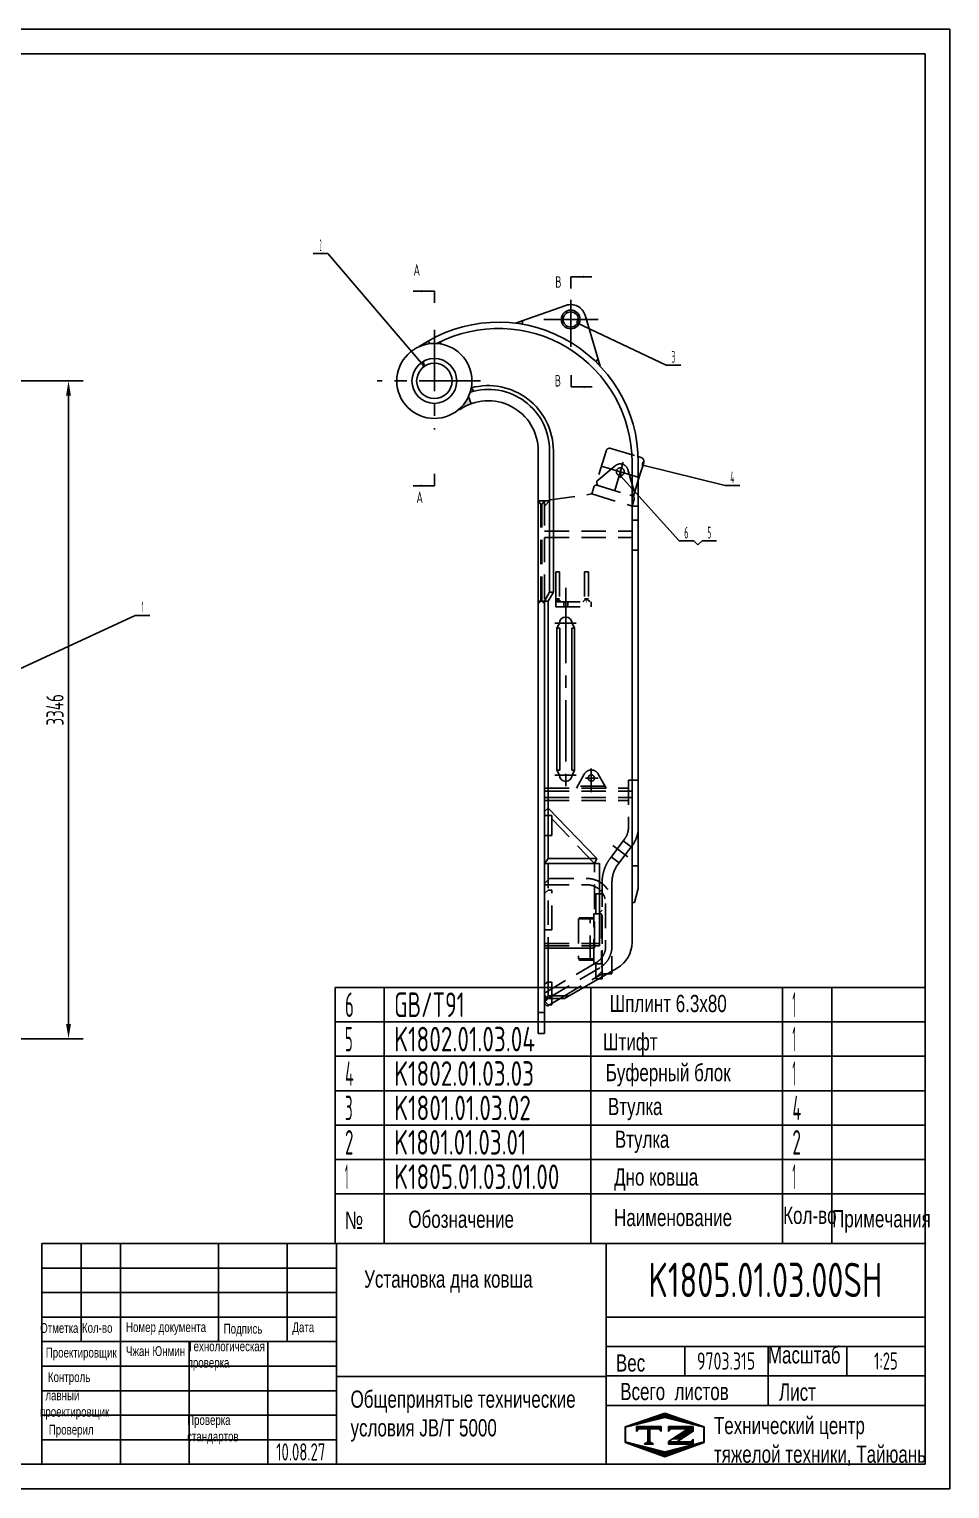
# Model space of a CAD drawing. Header units: millimetres. Extents: x 0 to 10500, y 0 to 7425.
# Drawn here: x 5819 to 10500, y 0 to 7425 of the extents above; entities that cross this region are included whole.
import ezdxf
from ezdxf.enums import TextEntityAlignment as Align

# ---------------------------------------------------------------- set-up
doc = ezdxf.new("R2010")
doc.units = ezdxf.units.MM
doc.header["$LTSCALE"] = 250
doc.linetypes.add('F', pattern=[0.75, 0.5, -0.25])
doc.linetypes.add('G', pattern=[2, 1.25, -0.25, 0.25, -0.25])
for name, color, linetype in [('01', 7, 'Continuous'), ('02', 1, 'Continuous'), ('04', 2, 'F'), ('05', 4, 'G'), ('08', 1, 'Continuous'), ('11', 3, 'Continuous'), ('THICK', 7, 'Continuous')]:
    doc.layers.add(name, color=color, linetype=linetype)
doc.styles.get("Standard").update_dxf_attribs({"font": 'isocp', "width": 0.707, "bigfont": 'intecad.shx'})
doc.dimstyles.new('INTE', dxfattribs={"dimscale": 25, "dimtxt": 3.5, "dimasz": 3, "dimexe": 3, "dimexo": 0, "dimgap": 1, "dimtad": 1, "dimdec": 3, "dimzin": 9, "dimdsep": 46, "dimtxsty": 'Standard', "dimcen": 0, "dimclrd": 1, "dimclre": 1, "dimclrt": 3, "dimaunit": 1, "dimadec": 0, "dimazin": 0, "dimtfac": 1, "dimtdec": 3, "dimtmove": 0, "dimatfit": 0, "dimfxl": 1, "dimarcsym": 0})

# ---------------------------------------------------------------- blocks, each defined once
blk = doc.blocks.new('*D53')
at = {"layer": '08', "color": 1, "lineweight": -2}
for p, q in [((5673.8, 5635.6), (6094.2, 5635.6)), ((6019.2, 2364.6), (6019.2, 5560.6)), ((3576.3, 2289.6), (6094.2, 2289.6))]:
    blk.add_line(p, q, dxfattribs=at)
at = {"layer": '08', "color": 1}
for points in [[(6006.7, 5560.6), (6031.7, 5560.6), (6019.2, 5635.6)], [(6006.7, 2364.6), (6031.7, 2364.6), (6019.2, 2289.6)]]:
    blk.add_solid(points, dxfattribs=at)
at = {"layer": 'Defpoints', "color": 0}
for p in [(5673.8, 5635.6), (6019.2, 5635.6), (3576.3, 2289.6)]:
    blk.add_point(p, dxfattribs=at)
at = {"layer": '08', "color": 3, "insert": (5950.5, 3962.6), "char_height": 87.5, "attachment_point": 5, "rotation": 90}
blk.add_mtext('3346', dxfattribs=at)
blk = doc.blocks.new('REWQ')
at = {"layer": '04', "color": 2, "linetype": 'F'}
for p, q in [((12861.8, 8618.9), (12670.8, 8618.9)), ((12861.8, 8618.9), (12886.8, 8593.9)), ((12886.8, 8586.9), (12670.8, 8586.9)), ((12886.8, 8593.9), (12886.8, 8586.9)), ((12543.8, 8491.9), (12543.8, 8273.9)), ((12575.8, 8491.9), (12575.8, 8273.9)), ((12886.8, 8035.9), (12622.4, 8192.1)), ((12868.3, 8009.6), (12606.2, 8164.5)), ((12868.3, 8009.6), (12886.8, 8027.7)), ((12886.8, 8035.9), (12886.8, 8027.7))]:
    blk.add_line(p, q, dxfattribs=at)
for centre, radius, start, end in [((12670.8, 8491.9), 127, 90, 180), ((12670.8, 8491.9), 95, 90, 180), ((12670.8, 8273.9), 127, 180, 239.41798), ((12670.8, 8273.9), 95, 180, 239.41798)]:
    blk.add_arc(centre, radius, start, end, dxfattribs=at)
blk = doc.blocks.new('*U72')
at = {"layer": '01'}
for points in [[(415, 292), (25, 292)], [(415, 5), (415, 292)], [(25, 5), (415, 5)]]:
    blk.add_lwpolyline(points, dxfattribs=at)
at = {"layer": '02'}
for points in [[(420, 297), (0, 297)], [(420, 0), (420, 297)], [(0, 0), (420, 0)]]:
    blk.add_lwpolyline(points, dxfattribs=at)
blk = doc.blocks.new('*U75')
at = {"layer": '01'}
for p, q in [((0, -175), (0, 0)), ((3000, -175), (3000, 0))]:
    blk.add_line(p, q, dxfattribs=at)
at = {"layer": '02'}
for p, q in [((0, 0), (250, 0)), ((250, -175), (250, 0)), ((250, 0), (1300, 0)), ((1300, -175), (1300, 0)), ((1300, 0), (2275, 0)), ((2275, -175), (2275, 0)), ((2275, 0), (2525, 0)), ((2525, -175), (2525, 0)), ((2525, 0), (3000, 0))]:
    blk.add_line(p, q, dxfattribs=at)
blk = doc.blocks.new('*U76')
at = {"layer": '01'}
for p, q in [((0, -175), (0, 0)), ((3000, -175), (3000, 0))]:
    blk.add_line(p, q, dxfattribs=at)
at = {"layer": '02'}
for p, q in [((0, 0), (250, 0)), ((250, -175), (250, 0)), ((250, 0), (1300, 0)), ((1300, -175), (1300, 0)), ((1300, 0), (2275, 0)), ((2275, -175), (2275, 0)), ((2275, 0), (2525, 0)), ((2525, -175), (2525, 0)), ((2525, 0), (3000, 0))]:
    blk.add_line(p, q, dxfattribs=at)
blk = doc.blocks.new('*U77')
at = {"layer": '01'}
for p, q in [((0, -175), (0, 0)), ((3000, -175), (3000, 0))]:
    blk.add_line(p, q, dxfattribs=at)
at = {"layer": '02'}
for p, q in [((0, 0), (250, 0)), ((250, -175), (250, 0)), ((250, 0), (1300, 0)), ((1300, -175), (1300, 0)), ((1300, 0), (2275, 0)), ((2275, -175), (2275, 0)), ((2275, 0), (2525, 0)), ((2525, -175), (2525, 0)), ((2525, 0), (3000, 0))]:
    blk.add_line(p, q, dxfattribs=at)
blk = doc.blocks.new('*U78')
at = {"layer": '01'}
for p, q in [((0, -175), (0, 0)), ((3000, -175), (3000, 0))]:
    blk.add_line(p, q, dxfattribs=at)
at = {"layer": '02'}
for p, q in [((0, 0), (250, 0)), ((250, -175), (250, 0)), ((250, 0), (1300, 0)), ((1300, -175), (1300, 0)), ((1300, 0), (2275, 0)), ((2275, -175), (2275, 0)), ((2275, 0), (2525, 0)), ((2525, -175), (2525, 0)), ((2525, 0), (3000, 0))]:
    blk.add_line(p, q, dxfattribs=at)
blk = doc.blocks.new('*U79')
at = {"layer": '01'}
for p, q in [((0, -175), (0, 0)), ((3000, -175), (3000, 0))]:
    blk.add_line(p, q, dxfattribs=at)
at = {"layer": '02'}
for p, q in [((0, 0), (250, 0)), ((250, -175), (250, 0)), ((250, 0), (1300, 0)), ((1300, -175), (1300, 0)), ((1300, 0), (2275, 0)), ((2275, -175), (2275, 0)), ((2275, 0), (2525, 0)), ((2525, -175), (2525, 0)), ((2525, 0), (3000, 0))]:
    blk.add_line(p, q, dxfattribs=at)
blk = doc.blocks.new('*U80')
at = {"layer": '01'}
for p, q in [((0, -175), (0, 0)), ((0, 0), (250, 0)), ((250, 0), (1300, 0)), ((1300, 0), (2275, 0)), ((2275, 0), (2525, 0)), ((2525, 0), (3000, 0)), ((3000, -175), (3000, 0))]:
    blk.add_line(p, q, dxfattribs=at)
at = {"layer": '02'}
for p, q in [((250, -175), (250, 0)), ((1300, -175), (1300, 0)), ((2275, -175), (2275, 0)), ((2525, -175), (2525, 0))]:
    blk.add_line(p, q, dxfattribs=at)
blk = doc.blocks.new('*X85')
at = {"color": 0}
for p, q in [((127.06, 7.8), (132.06, 7.8)), ((127.06, 7.5), (132.06, 7.5)), ((127.06, 7.2), (127.32, 7.2)), ((128.77, 6), (130.57, 6)), ((129.23, 6.3), (131.04, 6.3)), ((129.7, 6.6), (131.51, 6.6)), ((130.16, 6.9), (131.98, 6.9)), ((130.62, 7.2), (132.06, 7.2)), ((127.84, 5.4), (129.64, 5.4)), ((128.3, 5.7), (130.1, 5.7))]:
    blk.add_line(p, q, dxfattribs=at)
blk = doc.blocks.new('*X86')
at = {"color": 0}
for p, q in [((127.06, 4.8), (132.06, 4.8)), ((127.06, 4.5), (132.06, 4.5)), ((131.84, 5.1), (132.06, 5.1))]:
    blk.add_line(p, q, dxfattribs=at)
blk = doc.blocks.new('*X84')
at = {"color": 0}
for p, q in [((122.34, 4.5), (123.72, 4.5)), ((122.82, 4.8), (123.24, 4.8))]:
    blk.add_line(p, q, dxfattribs=at)
blk = doc.blocks.new('*X83')
at = {"color": 0}
for p, q in [((120.53, 7.8), (125.53, 7.8)), ((120.53, 7.5), (125.53, 7.5)), ((120.53, 7.2), (120.79, 7.2)), ((125.27, 7.2), (125.53, 7.2))]:
    blk.add_line(p, q, dxfattribs=at)
blk = doc.blocks.new('*X82')
at = {"color": 0}
for p, q in [((121.52, 9), (123.12, 9)), ((122.38, 9.3), (124.32, 9.3)), ((123.24, 9.6), (125.52, 9.6)), ((124.1, 9.9), (128.52, 9.9)), ((124.97, 10.2), (127.67, 10.2)), ((125.83, 10.5), (126.82, 10.5)), ((127.02, 9.6), (129.37, 9.6)), ((128.22, 9.3), (130.22, 9.3)), ((129.42, 9), (131.07, 9)), ((118.22, 7.8), (118.32, 7.8)), ((118.22, 7.5), (118.27, 7.5)), ((118.22, 7.2), (118.27, 7.2)), ((118.22, 6.9), (118.27, 6.9)), ((118.22, 6.6), (118.27, 6.6)), ((118.22, 6.3), (118.27, 6.3)), ((118.22, 6), (118.27, 6)), ((118.94, 8.1), (119.52, 8.1)), ((119.8, 8.4), (120.72, 8.4)), ((120.66, 8.7), (121.92, 8.7)), ((130.62, 8.7), (131.92, 8.7)), ((131.82, 8.4), (132.77, 8.4)), ((133.02, 8.1), (133.62, 8.1)), ((134.22, 7.8), (134.32, 7.8)), ((134.27, 7.5), (134.32, 7.5)), ((134.27, 7.2), (134.32, 7.2)), ((134.27, 6.9), (134.32, 6.9)), ((134.27, 6.6), (134.32, 6.6)), ((134.27, 6.3), (134.32, 6.3)), ((134.27, 6), (134.32, 6)), ((118.22, 5.7), (118.27, 5.7)), ((118.22, 5.4), (118.27, 5.4)), ((118.22, 5.1), (118.27, 5.1)), ((118.22, 4.8), (118.27, 4.8)), ((118.79, 4.5), (119.42, 4.5)), ((119.61, 4.2), (120.62, 4.2)), ((120.43, 3.9), (121.82, 3.9)), ((121.26, 3.6), (123.02, 3.6)), ((122.08, 3.3), (124.22, 3.3)), ((122.91, 3), (125.42, 3)), ((127.12, 3), (129.7, 3)), ((128.32, 3.3), (130.51, 3.3)), ((129.52, 3.6), (131.32, 3.6)), ((130.72, 3.9), (132.14, 3.9)), ((131.92, 4.2), (132.95, 4.2)), ((133.12, 4.5), (133.76, 4.5)), ((134.27, 5.7), (134.32, 5.7)), ((134.27, 5.4), (134.32, 5.4)), ((134.27, 5.1), (134.32, 5.1)), ((134.27, 4.8), (134.32, 4.8)), ((123.73, 2.7), (128.89, 2.7)), ((124.55, 2.4), (128.07, 2.4)), ((125.38, 2.1), (127.26, 2.1)), ((126.2, 1.8), (126.45, 1.8))]:
    blk.add_line(p, q, dxfattribs=at)

msp = doc.modelspace()

# ---------------------------------------------------------------- hatches: boundary and pattern name
at = {"layer": '02'}
h = msp.add_hatch(color=256, dxfattribs=at)
h.paths.add_polyline_path([(8329.9625, 5942.693), (8325.1194, 5924.3206, 0.011743247), (8292.0398, 5929.2178)])
h.paths.add_polyline_path([(8711.5815, 5748.9124), (8723.0769, 5710.3433, 0.011743247), (8699.6054, 5734.162)])
h = msp.add_hatch(color=256, dxfattribs=at)
h.paths.add_polyline_path([(7848.3389, 5839.2498), (7856.4163, 5825.2592, 0.073002127), (7802.8902, 5810.6729, -0.018857231)])
h.paths.add_polyline_path([(7907.0482, 5834.2101), (7913.653, 5823.5321, 0.02958253), (7891.2381, 5826.2687, -0.006504871)])
at = {"layer": '02', "linetype": 'Continuous'}
h = msp.add_hatch(color=1, dxfattribs=at)
h.paths.add_polyline_path([(8061.7795, 5579.1028, 0.028739585), (8067.0593, 5600.397), (8080.1353, 5584.1304, 0.015253455)])
h.paths.add_polyline_path([(8007.6155, 5488.8799), (8005.0365, 5491.8305, 0.106428967), (8053.08, 5556.2986), (8066.4657, 5519.5217, 0.065585642)])
at = {"layer": '02'}
for points in [[(8439.3389, 2513.6397), (8458.3389, 2494.6397), (8441.8389, 2478.1397), (8439.3389, 2480.6397)], [(8439.3389, 2480.6397), (8441.8389, 2478.1397), (8439.3389, 2475.6397)]]:
    msp.add_hatch(color=256, dxfattribs=at).paths.add_polyline_path(points)
at = {"layer": '04', "linetype": 'F'}
h = msp.add_hatch(color=2, dxfattribs=at)
h.paths.add_polyline_path([(8662.3389, 4519.8323), (8670.3389, 4511.8323), (8662.3389, 4511.8323)])
h.paths.add_polyline_path([(8642.3389, 4519.8323), (8642.3389, 4511.8323), (8634.3389, 4511.8323)])
h.paths.add_polyline_path([(8516.3389, 4519.8323), (8524.3389, 4511.8323), (8508.3389, 4511.8323)])
h.paths.add_polyline_path([(8496.3389, 4521.8323), (8506.3389, 4511.8323), (8496.3389, 4511.8323)])

# ---------------------------------------------------------------- linework, layer by layer
for p, q in [((7625, 1500), (7625, 1247.66)), ((8675, 1500), (8675, 1247.66)), ((9650, 1500), (9650, 1247.66)), ((9900, 1500), (9900, 1247.66))]:
    msp.add_line(p, q)
at = {"layer": '01'}
for p, q in [((8572.8389, 6165.2852), (8572.8389, 6105.2852)), ((7879.3389, 6092.4624), (7879.3389, 6032.4624)), ((8292.0398, 5929.2178), (8547.3922, 6019.9531)), ((8325.1194, 5924.3206), (8329.9625, 5942.693)), ((8723.0769, 5710.3433), (8645.6727, 5970.0477)), ((7856.4163, 5825.2592), (7848.3389, 5839.2498)), ((8699.6054, 5734.162), (8711.5815, 5748.9124)), ((8574.1815, 5665.3386), (8574.1815, 5605.3386)), ((7879.3389, 5162.6047), (7879.3389, 5102.6047)), ((8465.3389, 4560.6397), (8439.3389, 4515.6397)), ((8484.3389, 4560.6397), (8458.3389, 4515.6397)), ((8484.3389, 4560.6397), (8465.3389, 4560.6397)), ((8458.3389, 4515.6397), (8407.3389, 4515.6397)), ((8502.8389, 4377.6397), (8515.3389, 4402.6397)), ((8591.8389, 4377.6397), (8579.3389, 4402.6397)), ((8502.8389, 4377.6397), (8502.8389, 3655.6397)), ((8516.8389, 4377.6397), (8502.8389, 4377.6397)), ((8516.8389, 4377.6397), (8516.8389, 3655.6397)), ((8577.8389, 4377.6397), (8577.8389, 3655.6397)), ((8591.8389, 4377.6397), (8577.8389, 4377.6397)), ((8591.8389, 4377.6397), (8591.8389, 3655.6397)), ((8502.8389, 3655.6397), (8516.8389, 3655.6397)), ((8502.8389, 3655.6397), (8515.3389, 3630.6397)), ((8577.8389, 3655.6397), (8591.8389, 3655.6397)), ((8591.8389, 3655.6397), (8579.3389, 3630.6397)), ((8439.3389, 3466.2671), (8439.3389, 2735.6397)), ((8458.3389, 3205.6397), (8704.9895, 3205.6397)), ((8439.3389, 3180.6397), (8719.3389, 3180.6397)), ((8916.3389, 3169.2423), (8884.3389, 3169.2423)), ((8897.3389, 2982.6397), (8884.3389, 2982.6397)), ((8439.3389, 2749.6397), (8694.3389, 2749.6397)), ((8694.3389, 2761.6397), (8719.3389, 2761.6397)), ((8732.3389, 2594.203), (8732.3389, 2604.799)), ((8782.3389, 2620.1397), (8782.3389, 2633.6365)), ((8458.3389, 2507.6397), (8451.8389, 2501.1397)), ((8439.3389, 2316.2717), (8407.3389, 2316.2717))]:
    msp.add_line(p, q, dxfattribs=at)
at = {"layer": '01', "color": 7, "linetype": 'Continuous'}
for p, q in [((8067.0593, 5600.397), (8080.1353, 5584.1304)), ((8053.08, 5556.2986), (8066.4657, 5519.5217)), ((8007.6155, 5488.8799), (8005.0365, 5491.8305)), ((8407.3389, 5280.8397), (8407.3389, 2316.2717)), ((8465.3389, 5280.8397), (8465.3389, 4560.6397)), ((8484.3389, 5280.8397), (8484.3389, 4560.6397)), ((8884.3389, 5222.6397), (8884.3389, 2779.1126)), ((8915.7852, 5250.7135), (8930.3019, 5246.3585)), ((8916.3389, 5222.6397), (8916.3389, 3053.5487)), ((8943.7115, 5221.455), (8916.3389, 5130.2128)), ((8439.3389, 4515.6397), (8439.3389, 2316.2717)), ((8458.3389, 4515.6397), (8458.3389, 3205.6397)), ((8439.3389, 3446.0906), (8458.3389, 3462.399)), ((8704.9895, 3205.6397), (8458.3389, 3462.399)), ((8439.3389, 3180.6397), (8458.3389, 3205.6397)), ((8704.9895, 3205.6397), (8694.3389, 3180.6397)), ((8719.3389, 3180.6397), (8719.3389, 2761.6397)), ((8916.3389, 3053.5487), (8897.3389, 2982.6397)), ((8458.3389, 2749.6397), (8458.3389, 2507.6397)), ((8694.3389, 2761.6397), (8694.3389, 2749.6397)), ((8809.2804, 2649.175), (8541.3389, 2494.6397)), ((8758.9374, 2620.1397), (8782.3389, 2620.1397)), ((8713.9669, 2594.203), (8732.3389, 2594.203)), ((8439.3389, 2513.6397), (8458.3389, 2494.6397)), ((8439.3389, 2475.6397), (8458.3389, 2494.6397)), ((8452.3389, 2455.6397), (8439.3389, 2468.6397)), ((8452.3389, 2455.6397), (8518.7218, 2494.6397)), ((8458.3389, 2507.6397), (8563.8789, 2507.6397)), ((8458.3389, 2494.6397), (8541.3389, 2494.6397)), ((8477.3389, 2461.6397), (8462.5516, 2461.6397)), ((8477.3389, 2461.6397), (8477.3389, 2470.3272))]:
    msp.add_line(p, q, dxfattribs=at)
at = {"layer": '01'}
for centre, radius in [((8572.8389, 5948.3397), 47.6), ((7879.3389, 5635.6397), 114)]:
    msp.add_circle(centre, radius, dxfattribs=at)
at = {"layer": '01', "color": 7, "linetype": 'Continuous'}
for centre, radius in [((8572.8389, 5948.3397), 38.5), ((7879.3389, 5635.6397), 191), ((7879.3389, 5635.6397), 90)]:
    msp.add_circle(centre, radius, dxfattribs=at)
at = {"layer": '01'}
for centre, radius, start, end in [((8572.8389, 5948.3397), 76, 16.59656081, 109.56183182), ((8204.3389, 5222.6397), 712, 0, 124.32124675), ((8204.3389, 5222.6397), 680, 0, 117.41564734), ((8547.3389, 4402.6397), 32, 0, 180), ((8547.3389, 3630.6397), 32, 180, 0)]:
    msp.add_arc(centre, radius, start, end, dxfattribs=at)
at = {"layer": '01', "color": 7, "linetype": 'Continuous'}
for centre, radius, start, end in [((8153.3389, 5280.8397), 312, 0, 107.06518846), ((8153.3389, 5280.8397), 331, 0, 105.1094325), ((8153.3389, 5280.8397), 254, 0, 125.00962529), ((8924.555, 5227.2019), 20, 343.30075577, 73.30075577), ((8734.3389, 2779.1126), 150, 299.97420553, 0)]:
    msp.add_arc(centre, radius, start, end, dxfattribs=at)
at = {"layer": '01'}
msp.add_point((10375, 1250), dxfattribs=at)
at = {"layer": '02'}
for p, q in [((7338.0554, 6284.1223), (7263.6554, 6284.1223)), ((7824.7459, 5714.1276), (7338.0554, 6284.1223)), ((8572.8389, 6165.2852), (8680.8389, 6165.2852)), ((7879.3389, 6092.4624), (7771.3389, 6092.4624)), ((8607.5412, 5929.1077), (9057.4626, 5716.6258)), ((9057.4626, 5716.6258), (9131.8626, 5716.6258)), ((8574.1815, 5605.3386), (8682.1815, 5605.3386)), ((8939.4688, 5207.3126), (9357.3444, 5104.4702)), ((8825.6122, 5153.5749), (9123.4219, 4822.6591)), ((7879.3389, 5102.6047), (7771.3389, 5102.6047)), ((9357.3444, 5104.4702), (9431.7444, 5104.4702)), ((9197.8219, 4822.6591), (9123.4219, 4822.6591)), ((9219.0351, 4801.4459), (9197.8219, 4822.6591)), ((9240.2483, 4822.6591), (9219.0351, 4801.4459)), ((9314.6483, 4822.6591), (9240.2483, 4822.6591)), ((5214.8319, 3913.9606), (6358.2927, 4441.9734)), ((6358.2927, 4441.9734), (6432.6927, 4441.9734))]:
    msp.add_line(p, q, dxfattribs=at)
for points in [[(8680.8389, 6165.2852, 0, 10.8, 0), (8637.6389, 6165.2852, 0, 0, 0)], [(7771.3389, 6092.4624, 0, 10.8, 0), (7814.5389, 6092.4624, 0, 0, 0)], [(8682.1815, 5605.3386, 0, 10.8, 0), (8638.9815, 5605.3386, 0, 0, 0)], [(7771.3389, 5102.6047, 0, 10.8, 0), (7814.5389, 5102.6047, 0, 0, 0)]]:
    msp.add_lwpolyline(points, format="xyseb", dxfattribs=at)
at = {"layer": '04'}
for p, q in [((7907.0482, 5834.2101), (7913.653, 5823.5321)), ((8694.3389, 3180.6397), (8439.3389, 3446.0906)), ((8694.3389, 2761.6397), (8694.3389, 3180.6397)), ((10375, 1500), (10375, 1500))]:
    msp.add_line(p, q, dxfattribs=at)
at = {"layer": '04', "color": 2, "linetype": 'F'}
for p, q in [((8752.1462, 5278.9246), (8700.4236, 5106.5158)), ((8777.0497, 5292.3341), (8915.7852, 5250.7135)), ((8706.1706, 5125.6724), (8799.1434, 5204.1329)), ((8897.7358, 5068.2028), (8863.3057, 5184.8842)), ((8916.3389, 5130.2128), (8891.9889, 5049.0463)), ((8469.3389, 5030.2049), (8679.3389, 5060.6397)), ((8679.3389, 5060.6397), (8689.9707, 5096.0793)), ((8679.3389, 5060.6397), (8884.3389, 4999.1397)), ((8700.4236, 5106.5158), (8891.9889, 5049.0463)), ((8706.158, 5104.7955), (8886.2545, 5050.7666)), ((8420.3389, 5006.4924), (8407.3389, 5025.6397)), ((8465.3389, 5025.6397), (8407.3389, 5025.6397)), ((8420.3389, 4515.6397), (8420.3389, 5006.4924)), ((8426.3389, 5006.4924), (8420.3389, 5006.4924)), ((8439.3389, 5025.6397), (8426.3389, 5006.4924)), ((8426.3389, 4515.6397), (8426.3389, 5006.4924)), ((8469.3389, 5030.2049), (8439.3389, 4999.1397)), ((8439.3389, 5025.6397), (8439.3389, 4515.6397)), ((8884.3389, 4999.1397), (8894.9707, 5034.5793)), ((8916.3389, 4999.1397), (8884.3389, 4999.1397)), ((8884.3389, 4927.1397), (8916.3389, 4927.1397)), ((8439.3389, 4870.6397), (8884.3389, 4870.6397)), ((8439.3389, 4838.6397), (8884.3389, 4838.6397)), ((8884.3389, 4775.1397), (8916.3389, 4775.1397)), ((8496.3389, 4486.8323), (8496.3389, 4663.8323)), ((8496.3389, 4663.8323), (8496.3389, 4521.8323)), ((8496.3389, 4663.8323), (8516.3389, 4663.8323)), ((8516.3389, 4663.8323), (8516.3389, 4519.8323)), ((8642.3389, 4663.8323), (8642.3389, 4511.8323)), ((8642.3389, 4663.8323), (8662.3389, 4663.8323)), ((8662.3389, 4663.8323), (8662.3389, 4511.8323)), ((8420.3389, 4515.6397), (8407.3389, 4502.6397)), ((8426.3389, 4515.6397), (8420.3389, 4515.6397)), ((8426.3389, 4515.6397), (8439.3389, 4502.6397)), ((8516.3389, 4527.1576), (8496.3389, 4527.1576)), ((8506.3389, 4511.8323), (8496.3389, 4521.8323)), ((8496.3389, 4521.8323), (8516.3389, 4521.8323)), ((8496.3389, 4511.8323), (8677.3389, 4511.8323)), ((8496.3389, 4486.8323), (8677.3389, 4486.8323)), ((8508.3389, 4511.8323), (8506.3389, 4511.8323)), ((8516.3389, 4519.8323), (8508.3389, 4511.8323)), ((8516.3389, 4519.8323), (8524.3389, 4511.8323)), ((8536.8389, 4511.8323), (8536.8389, 4486.8323)), ((8557.8389, 4511.8323), (8557.8389, 4486.8323)), ((8642.3389, 4519.8323), (8634.3389, 4511.8323)), ((8662.3389, 4527.1576), (8642.3389, 4527.1576)), ((8642.3389, 4521.8323), (8662.3389, 4521.8323)), ((8654.3389, 4511.8323), (8652.3389, 4511.8323)), ((8662.3389, 4519.8323), (8670.3389, 4511.8323)), ((8677.3389, 4486.8323), (8677.3389, 4511.8323)), ((8439.3389, 3564.6397), (8866.3389, 3564.6397)), ((8601.3389, 3564.6397), (8641.6625, 3635.8437)), ((8753.3389, 3564.6397), (8601.3389, 3564.6397)), ((8747.6757, 3574.6397), (8607.002, 3574.6397)), ((8753.3389, 3564.6397), (8713.0152, 3635.8437)), ((8866.3389, 3605.1397), (8866.3389, 3365.203)), ((8916.3389, 3605.1397), (8866.3389, 3605.1397)), ((8439.3389, 3548.6397), (8884.3389, 3548.6397)), ((8439.3389, 3516.6397), (8884.3389, 3516.6397)), ((8439.3389, 3500.6397), (8866.3389, 3500.6397)), ((8477.3389, 3424.6397), (8439.3389, 3424.6397)), ((8477.3389, 3424.6397), (8477.3389, 3322.6397)), ((8477.3389, 3322.6397), (8439.3389, 3322.6397)), ((8845.9989, 3304.083), (8772.62, 3206.0443)), ((8886.0283, 3274.1223), (8812.6494, 3176.0836)), ((8879.8988, 3265.933), (8839.8694, 3295.8937)), ((8818.7789, 3184.273), (8778.7495, 3214.2337)), ((8458.3389, 3180.6397), (8458.3389, 2749.6397)), ((8439.3389, 3027.6397), (8457.3389, 3045.6397)), ((8477.3389, 3045.6397), (8457.3389, 3045.6397)), ((8477.3389, 2842.6397), (8477.3389, 3045.6397)), ((8732.3389, 2604.799), (8732.3389, 3105.003)), ((8732.3389, 3085.003), (8732.3389, 2670.1397)), ((8732.3389, 2993.203), (8732.3389, 3076.203)), ((8782.3389, 3085.003), (8782.3389, 2633.6365)), ((8700.3389, 3026.203), (8732.3389, 3026.203)), ((8700.3389, 2924.203), (8700.3389, 3026.203)), ((8613.0389, 2898.703), (8613.0389, 2695.703)), ((8691.0389, 2898.703), (8613.0389, 2898.703)), ((8691.0389, 2905.203), (8615.0389, 2905.203)), ((8615.0389, 2898.703), (8615.0389, 2905.203)), ((8672.0389, 2689.203), (8672.0389, 2905.203)), ((8691.0389, 2924.203), (8729.0389, 2924.203)), ((8691.0389, 2670.203), (8691.0389, 2924.203)), ((8697.0389, 2924.203), (8710.0389, 2924.203)), ((8713.3389, 2924.203), (8732.3389, 2943.203)), ((8729.0389, 2924.203), (8729.0389, 2670.203)), ((8477.3389, 2842.6397), (8439.3389, 2842.6397)), ((8439.3389, 2774.6397), (8719.3389, 2774.6397)), ((8439.3389, 2761.6397), (8694.3389, 2761.6397)), ((8691.0389, 2695.703), (8613.0389, 2695.703)), ((8615.0389, 2689.203), (8615.0389, 2695.703)), ((8691.0389, 2689.203), (8615.0389, 2689.203)), ((8732.3389, 2664.203), (8732.3389, 2740.203)), ((8518.7218, 2494.6397), (8732.3389, 2620.1397)), ((8729.0389, 2670.203), (8691.0389, 2670.203)), ((8732.3389, 2670.203), (8697.0389, 2670.203)), ((8700.3389, 2670.203), (8700.3389, 2603.6254)), ((8732.3389, 2633.1397), (8700.3389, 2601.3397)), ((8700.3389, 2601.3397), (8732.3389, 2620.1397)), ((8700.3389, 2603.6254), (8700.3389, 2594.203)), ((8732.3389, 2633.1397), (8732.3389, 2620.1397)), ((8732.3389, 2620.1397), (8758.9374, 2620.1397)), ((8452.3389, 2577.6397), (8439.3389, 2564.6397)), ((8477.3389, 2577.6397), (8452.3389, 2577.6397)), ((8477.3389, 2470.3272), (8477.3389, 2577.6397)), ((8700.3389, 2594.203), (8713.9669, 2594.203)), ((8458.3389, 2461.6397), (8439.3389, 2480.6397)), ((8462.5516, 2461.6397), (8458.3389, 2461.6397)), ((8439.3389, 2422.6397), (8407.3389, 2422.6397))]:
    msp.add_line(p, q, dxfattribs=at)
at = {"layer": '04', "color": 0, "linetype": 'ByBlock'}
for q in [(10375, 1500), (7375, 1247.66)]:
    msp.add_line((7375, 1500), q, dxfattribs=at)
at = {"layer": '04', "color": 2, "linetype": 'F'}
for centre, radius in [((8824.941, 5173.5637), 20), ((8677.3389, 3615.6397), 16)]:
    msp.add_circle(centre, radius, dxfattribs=at)
for centre, radius, start, end in [((8771.3028, 5273.1776), 20, 73.30075577, 163.30075577), ((8824.941, 5173.5637), 40, 16.44018725, 130.16132428), ((8725.3271, 5119.9254), 20, 163.30075577, 253.30075577), ((8702.4225, 5092.3438), 13, 73.30075577, 163.30075577), ((8878.5793, 5073.9497), 20, 253.30075577, 343.30075577), ((8882.519, 5038.3148), 13, 343.30075577, 73.30075577), ((8677.3389, 3615.6397), 41, 29.52341062, 150.47658938), ((8764.3389, 3365.203), 102, 323.1863164, 0), ((8764.3389, 3365.203), 152, 323.1863164, 0), ((8934.3389, 3085.003), 202, 143.1863164, 180), ((8934.3389, 3085.003), 152, 143.1863164, 180)]:
    msp.add_arc(centre, radius, start, end, dxfattribs=at)
at = {"layer": '05', "color": 4, "linetype": 'G'}
for p, q in [((8572.8389, 6048.9142), (8572.8389, 5808.864)), ((8712.8645, 5948.3397), (8435.4786, 5948.3397)), ((7879.3389, 5895.8205), (7879.3389, 5388.3198)), ((8114.0186, 5635.6397), (7588.0597, 5635.6397)), ((8734.8928, 5200.5782), (8914.9893, 5146.5492)), ((8839.5612, 5222.2975), (8796.2063, 5077.781)), ((8547.3389, 4583.6818), (8547.3389, 4512.3113)), ((8547.3389, 4512.3113), (8547.3389, 3519.0548)), ((8491.4548, 4402.6397), (8600.6133, 4402.6397)), ((8677.3389, 3663.3673), (8677.3389, 3542.9563)), ((8491.4548, 3630.6397), (8600.6133, 3630.6397)), ((8712.6549, 3615.6397), (8648.5824, 3615.6397)), ((8862.5139, 3215.2419), (8786.3205, 3272.2702))]:
    msp.add_line(p, q, dxfattribs=at)
at = {"layer": 'THICK'}
for p, q in [((5884.36, 1247.66), (5884.36, 125)), ((5884.36, 1247.66), (10375, 1247.66)), ((6083.8794, 1247.1185), (6083.8794, 1247.66)), ((6083.944, 748.7), (6083.944, 1247.66)), ((6283.528, 125), (6283.528, 1247.66)), ((6782.488, 748.7), (6782.488, 1247.66)), ((7131.76, 748.7), (7131.76, 1247.66)), ((7381.24, 125), (7381.24, 1247.66)), ((8753.38, 125), (8753.38, 1247.66)), ((10375, 125), (10375, 1247.66)), ((5884.36, 873.44), (7381.24, 873.44)), ((8753.38, 873.44), (10375, 873.44)), ((5884.36, 748.7), (7381.24, 748.7)), ((6632.8, 125), (6632.8, 748.7)), ((7031.968, 125), (7031.968, 748.7)), ((8753.38, 723.752), (10375, 723.752)), ((9152.548, 574.064), (9152.548, 723.752)), ((9576.664, 424.376), (9576.664, 723.752)), ((9975.832, 574.064), (9975.832, 723.752)), ((7381.24, 571.9014), (8753.38, 571.9014)), ((8753.38, 574.064), (10375, 574.064)), ((8753.38, 424.376), (10375, 424.376)), ((5884.36, 125), (10375, 125))]:
    msp.add_line(p, q, dxfattribs=at)
at = {"layer": 'THICK', "color": 3}
for p, q in [((5884.36, 1122.92), (7381.24, 1122.92)), ((5884.36, 998.18), (7381.24, 998.18)), ((5884.36, 623.96), (7381.24, 623.96)), ((5884.36, 499.22), (7381.24, 499.22)), ((5884.36, 374.48), (7381.24, 374.48)), ((8849.4816, 314.7566), (9051.6861, 385.1844)), ((9051.6861, 385.1844), (9251.2647, 314.7566)), ((8849.4816, 236.3258), (8849.4816, 314.7566)), ((8850.7946, 313.1706), (9050.3786, 363.0666)), ((8850.7946, 238.3266), (8850.7946, 313.1706)), ((8907.1517, 292.1346), (8907.1517, 317.0826)), ((8907.1517, 317.0826), (9031.8917, 317.0826)), ((8919.6257, 304.6086), (8907.1517, 292.1346)), ((9019.4177, 304.6086), (8919.6257, 304.6086)), ((8964.0628, 304.7277), (8964.0628, 236.3008)), ((8969.52, 304.7277), (8969.52, 236.3008)), ((8975.7569, 304.7277), (8975.7569, 236.3008)), ((9031.8917, 292.1346), (9019.4177, 304.6086)), ((9031.8917, 317.0826), (9031.8917, 292.1346)), ((9050.3786, 363.0666), (9249.9626, 313.1706)), ((9070.0889, 317.0826), (9070.0889, 292.1346)), ((9070.0889, 317.0826), (9194.8289, 317.0826)), ((9070.0889, 292.1346), (9082.5629, 304.6086)), ((9168.319, 304.6086), (9070.0889, 241.0526)), ((9082.5629, 304.6086), (9168.319, 304.6086)), ((9194.8289, 317.0826), (9194.8289, 292.1346)), ((9249.9626, 313.1706), (9249.9626, 238.3266)), ((9251.2647, 314.7566), (9251.2647, 236.3258)), ((5884.36, 249.74), (7381.24, 249.74)), ((9051.6861, 162.6968), (8849.4816, 236.3258)), ((9050.3786, 188.4306), (8850.7946, 238.3266)), ((8969.52, 242.003), (8945.3523, 226.797)), ((8945.3523, 226.797), (8969.52, 226.797)), ((8969.52, 242.003), (8993.6877, 226.797)), ((8993.6877, 226.797), (8969.52, 226.797)), ((9249.9626, 238.3266), (9050.3786, 188.4306)), ((9251.2647, 236.3258), (9051.6861, 162.6968)), ((9070.0889, 241.0526), (9070.0889, 226.797)), ((9070.0889, 226.797), (9194.8255, 226.797)), ((9130.9196, 251.473), (9111.8539, 239.271)), ((9182.3515, 239.271), (9111.8539, 239.271)), ((9194.8255, 292.3728), (9130.9196, 251.473)), ((9194.8255, 251.745), (9182.3515, 239.271)), ((9194.8255, 226.797), (9194.8255, 251.745))]:
    msp.add_line(p, q, dxfattribs=at)
for p in [(5884.36, 249.74), (5884.36, 125)]:
    msp.add_point(p, dxfattribs=at)

# ---------------------------------------------------------------- block references
at = {"layer": '01', "xscale": -1}
msp.add_blockref('REWQ', (21326.1211, -5514.2155), dxfattribs=at)
at = {"layer": '04', "xscale": 25, "yscale": 25, "zscale": 25}
msp.add_blockref('*U72', (0, 0), dxfattribs=at)
at = {"layer": '04'}
for name, p in [('*U80', (7375, 2550)), ('*U79', (7375, 2375)), ('*U78', (7375, 2200)), ('*U77', (7375, 2025)), ('*U76', (7375, 1850)), ('*U75', (7375, 1675))]:
    msp.add_blockref(name, p, dxfattribs=at)
at = {"layer": 'THICK', "color": 3, "xscale": 24.94800000000032, "yscale": 24.94799999999987, "zscale": 24.948}
for name in ['*X82', '*X83', '*X85', '*X84', '*X86']:
    msp.add_blockref(name, (5900.1385, 118.9046), dxfattribs=at)

# ---------------------------------------------------------------- texts
at = {"layer": '02', "width": 0.605172}
for p, p2 in [((8600.3412, 5917.1077), (8614.7412, 5917.1077)), ((7817.5459, 5702.1276), (7831.9459, 5702.1276)), ((8932.2688, 5195.3126), (8946.6688, 5195.3126)), ((8818.4122, 5141.5749), (8832.8122, 5141.5749))]:
    msp.add_text('●', height=24, dxfattribs=at).set_placement(p, p2, align=Align.FIT)
at = {"layer": '04', "attachment_point": 1}
for s, insert, char_height in [('{\\fArial|b0|i0|c204|p34;\\C3;Шплинт 6.3х80}', (8770.5577, 2512.5352), 87.5), ('{\\fArial|b0|i0|c204|p34;\\C3;Штифт}', (8736.6228, 2317.5782), 87.5), ('{\\fArial|b0|i0|c204|p34;\\C3;Буферный блок}', (8750.8031, 2161.0842), 87.5), ('{\\fArial|b0|i0|c204|p34;\\C3;Дно ковша}', (8793.2218, 1629.8968), 87.5), ('{\\fArial|b0|i0|c204|p34;\\C0;Наименование}', (8793.2218, 1423.6379), 87.5), ('{\\fArial|b0|i0|c204|p34;\\C0;Кол-во}', (9652.9069, 1434.9398), 87.5), ('{\\fArial|b0|i0|c204|p34;\\C0;Примечания}', (9901.7631, 1417.4687), 87.5), ('{\\fArial|b0|i0|c204|p34;\\C0;№}', (7424.5125, 1409.5106), 87.5), ('{\\fArial|b0|i0|c204|p34;\\C3;Установка дна ковша}', (7522.2423, 1110.8307), 87.5), ('{\\fArial|b0|i0|c204|p34;\\C0;Отметка}', (5875.2665, 842.836), 50), ('{\\fArial|b0|i0|c204|p34;\\C0;Кол-во}', (6087.6891, 843.7173), 50), ('{\\fArial|b0|i0|c204|p34;\\C0;Номер документа}', (6311.7518, 847.5605), 50), ('{\\fArial|b0|i0|c204|p34;\\C0;Подпись}', (6808.3401, 839.2631), 50), ('{\\fArial|b0|i0|c204|p34;\\C0;Дата}', (7157.5755, 846.9488), 50), ('{\\fArial|b0|i0|c204|p34;\\C0;Технологическая\\Pпроверка}', (6625, 750), 50), ('{\\fArial|b0|i0|c204|p34;\\C0;Чжан Юнмин}', (6311.4104, 725.5139), 50), ('{\\fArial|b0|i0|c204|p34;\\C0;Вес}', (8802.578, 684.1575), 87.5), ('{\\fArial|b0|i0|c204|p34;\\C0;Масштаб}', (9575, 725), 87.5), ('{\\fArial|b0|i0|c204|p34;\\C0;Всего  листов}', (8824.238, 538.8519), 87.5), ('{\\fArial|b0|i0|c204|p34;\\C0;Лист}', (9631.8468, 535.7603), 87.5), ('{\\fArial|b0|i0|c204|p34;\\C0;Общепринятые технические\\Pусловия \\fArial|b0|i0|c0|p34;JB/T 5000}', (7453.2555, 500), 87.5), ('{\\fArial|b0|i0|c204|p34;\\C0;Проверка\\Pстандартов}', (6622.1838, 375.0436), 50), ('{\\fArial|b0|i0|c204|p34;\\C0;Технический центр\\Pтяжелой техники, Тайюань}', (9300.7582, 365.7218), 87.5), ('{\\fArial|b0|i0|c204|p34;\\C0;Проверил}', (5919.0976, 325.8548), 50)]:
    msp.add_mtext(s, dxfattribs=dict(at, insert=insert, char_height=char_height))
for s, insert, char_height, width in [('{\\fArial|b0|i0|c204|p34;\\C3;Втулка}', (8762.1147, 1988.7308), 87.5, 2.827899), ('{\\fArial|b0|i0|c204|p34;\\C3;Втулка}', (8797.153, 1822.0685), 87.5, 2.827899), ('{\\fArial|b0|i0|c204|p34;\\C0;Обозначение}', (7746.8945, 1415.1615), 87.5, 2.827899), ('{\\fArial|b0|i0|c204|p34;\\C0;Проектировщик}', (5903.7127, 717.8282), 50, 1.538481), ('{\\fArial|b0|i0|c204|p34;\\C0;Контроль}', (5914.4821, 593.319), 50, 1.538481), ('{\\fArial|b0|i0|c204|p34;\\C0;Главный\\Pпроектировщик}', (5875, 500), 50, 19.481821)]:
    msp.add_mtext(s, dxfattribs=dict(at, insert=insert, char_height=char_height, width=width))
at = {"layer": '11'}
for s, height, width, p, p2 in [('2', 59.397, 0.231781, (7296.656, 6296.1223), (7305.0548, 6296.1223)), ('3', 59.397, 0.580322, (9084.4697, 5728.6258), (9104.8556, 5728.6258)), ('4', 59.397, 0.543846, (9384.046, 5116.4702), (9405.0428, 5116.4702)), ('6', 59.397, 0.600695, (9149.9251, 4834.6591), (9171.3187, 4834.6591)), ('5', 59.397, 0.527686, (9268.1798, 4834.6591), (9286.7167, 4834.6591)), ('1', 59.397, 0.404, (6391.2933, 4453.9734), (6399.692, 4453.9734)), ('6', 125, 0.600695, (7425, 2400), (7470.0225, 2400)), ('GB/T91', 125, 0.690281, (7675, 2400), (8033.3846, 2400)), ('1', 125, 0.404, (9700, 2400), (9717.675, 2400)), ('5', 125, 0.527686, (7425, 2225), (7464.0106, 2225)), ('K1802.01.03.04', 125, 0.694153, (7675, 2225), (8391.2794, 2225)), ('1', 125, 0.404, (9700, 2225), (9717.675, 2225)), ('4', 125, 0.543846, (7425, 2050), (7469.1875, 2050)), ('K1802.01.03.03', 125, 0.694061, (7675, 2050), (8386.1025, 2050)), ('1', 125, 0.404, (9700, 2050), (9717.675, 2050)), ('3', 125, 0.527686, (7425, 1875), (7464.0106, 1875)), ('K1801.01.03.02', 125, 0.693769, (7675, 1875), (8370.0746, 1875)), ('4', 125, 0.543846, (9700, 1875), (9744.1875, 1875)), ('2', 125, 0.562593, (7425, 1700), (7467.9019, 1700)), ('K1801.01.03.01', 125, 0.693325, (7675, 1700), (8347.0919, 1700)), ('2', 125, 0.562593, (9700, 1700), (9742.9019, 1700)), ('1', 125, 0.404, (7425, 1525), (7442.675, 1525)), ('K1805.01.03.01.00', 125, 0.696017, (7675, 1525), (8515.074, 1525)), ('1', 125, 0.404, (9700, 1525), (9717.675, 1525)), ('K1805.01.03.00SH', 175, 0.696129, (8968.3107, 975), (10156.6893, 975)), ('9703.315', 87.5, 0.690813, (9214.5607, 606.25), (9510.4393, 606.25)), ('1:25', 87.5, 0.656293, (10114.9494, 606.25), (10235.0506, 606.25)), ('10.08.27', 87.5, 0.642055, (7075, 143.75), (7325, 143.75))]:
    msp.add_text(s, height=height, dxfattribs=dict(at, width=width)).set_placement(p, p2, align=Align.FIT)
at = {"layer": '11', "width": 0.707}
for s, p in [('A', (7773.1559, 6153.7097)), ('B', (8494.1403, 6092.1267)), ('B', (8491.5198, 5589.5581)), ('A', (7787.9496, 4996.2347))]:
    msp.add_text(s, height=58.8, dxfattribs=at).set_placement(p, align=Align.BOTTOM_LEFT)

# ---------------------------------------------------------------- dimensions: what is measured, and where the dimension line sits
at = {"layer": '08'}
dim = msp.add_linear_dim(base=(6019.2342, 5635.6397), p1=(3576.3281, 2289.6397), p2=(5673.8412, 5635.6397), angle=90, dimstyle='INTE', override={"dimgap": 1, "dimdec": 3, "dimzin": 8, "dimpost": '<>', "dimtol": 0, "dimlim": 0, "dimtp": 0, "dimtm": 0, "dimtfac": 0.7}, dxfattribs=at)
dim.commit()
dim.dimension.update_dxf_attribs({"geometry": '*D53', "text_midpoint": (5950.4842, 3962.6397)})

doc.saveas('drawing.dxf')
